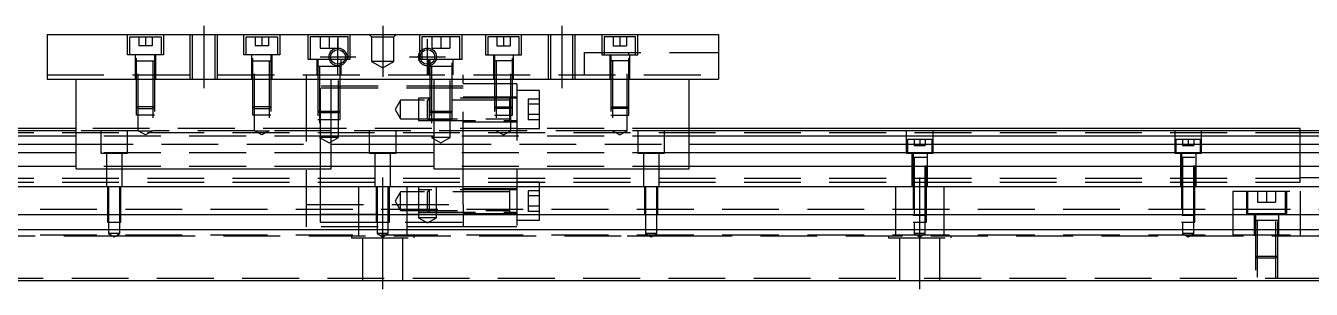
# Model space of a CAD drawing. Extents: x -10 to 720, y -253 to 102.
# Drawn here: x 180.2 to 467.5, y -224.1 to -165.1 of the extents above; entities that cross this region are included whole.
import ezdxf

# ---------------------------------------------------------------- set-up
doc = ezdxf.new("R2010")
doc.units = 0
doc.linetypes.add('CENTER', pattern=[50.8, 31.75, -6.35, 6.35, -6.35])
doc.linetypes.add('DASHED', pattern=[19.05, 12.7, -6.35])
doc.layers.get('0').update_dxf_attribs({"linetype": 'CONTINUOUS'})
doc.layers.add('CENTER', color=1, linetype='CENTER')

msp = doc.modelspace()

# ---------------------------------------------------------------- linework, layer by layer
at = {"color": 7, "linetype": 'CONTINUOUS'}
for p, q in [((185, -167.06), (335, -167.06)), ((185, -167.06), (185, -177.06)), ((335, -167.06), (335, -177.06)), ((185, -177.06), (335, -177.06)), ((191.5, -197.06), (191.5, -177.06)), ((248.5, -197.06), (248.5, -177.06)), ((271.5, -197.06), (271.5, -177.06)), ((328.5, -197.06), (328.5, -177.06)), ((191.5, -188.56), (0, -188.56)), ((191.5, -188.06), (60.5, -188.06)), ((465, -188.06), (328.5, -188.06)), ((520, -188.56), (328.5, -188.56)), ((465, -188.56), (465, -188.06)), ((191.5, -189.812272), (0, -189.812272)), ((0, -191.58668), (191.5, -191.58668)), ((271.5, -189.812272), (248.5, -189.812272)), ((248.5, -191.58668), (271.5, -191.58668)), ((520, -189.812272), (328.5, -189.812272)), ((328.5, -191.58668), (520, -191.58668)), ((191.5, -193.483076), (0, -193.483076)), ((271.5, -193.483076), (248.5, -193.483076)), ((520, -193.483076), (328.5, -193.483076)), ((191.5, -196.537372), (0, -196.537372)), ((191.5, -197.06), (248.5, -197.06)), ((271.5, -196.537372), (248.5, -196.537372)), ((271.5, -197.06), (328.5, -197.06)), ((520, -196.537372), (328.5, -196.537372)), ((0, -201.06), (520, -201.06)), ((520, -207.36), (0, -207.36)), ((520, -210.76), (0, -210.76)), ((0, -222.06), (520, -222.06))]:
    msp.add_line(p, q, dxfattribs=at)
at = {"color": 3, "linetype": 'DASHED'}
for p, q in [((203, -171.56), (203, -167.06)), ((203.5, -167.56), (210.5, -167.56)), ((203.5, -171.56), (203.5, -167.56)), ((205.5, -167.56), (205.5, -169.56)), ((207, -167.56), (207, -169.56)), ((208.5, -167.56), (208.5, -169.56)), ((210.5, -167.56), (210.5, -171.56)), ((211, -167.06), (211, -171.56)), ((217.000006, -177.06), (217.000006, -167.06)), ((217.5, -177.06), (217.5, -167.06)), ((222.5, -167.06), (222.5, -177.06)), ((222.999994, -167.06), (222.999994, -177.06)), ((229, -171.56), (229, -167.06)), ((229.5, -167.56), (236.5, -167.56)), ((229.5, -171.56), (229.5, -167.56)), ((231.5, -167.56), (231.5, -169.56)), ((233, -167.56), (233, -169.56)), ((234.5, -167.56), (234.5, -169.56)), ((236.5, -167.56), (236.5, -171.56)), ((237, -167.06), (237, -171.56)), ((243.25, -167.06), (243.25, -172.56)), ((252.25, -167.56), (243.75, -167.56)), ((243.75, -167.56), (243.75, -172.56)), ((246, -167.56), (246, -170.06)), ((248, -167.56), (248, -170.06)), ((250, -167.56), (250, -170.06)), ((252.25, -172.56), (252.25, -167.56)), ((252.75, -172.56), (252.75, -167.06)), ((257.5, -167.56), (257, -167.06)), ((257.5, -167.56), (257.5, -173.06)), ((257.5, -167.56), (262.5, -167.56)), ((262.5, -167.56), (263, -167.06)), ((262.5, -173.06), (262.5, -167.56)), ((268.25, -167.06), (268.25, -172.56)), ((277.25, -167.56), (268.75, -167.56)), ((268.75, -167.56), (268.75, -170.49875)), ((271, -167.56), (271, -170.06)), ((273, -167.56), (273, -170.06)), ((275, -167.56), (275, -170.06)), ((277.25, -172.56), (277.25, -167.56)), ((277.75, -172.56), (277.75, -167.06)), ((283, -167.06), (283, -171.56)), ((290.5, -167.56), (283.5, -167.56)), ((283.5, -167.56), (283.5, -171.56)), ((285.5, -167.56), (285.5, -169.56)), ((287, -167.56), (287, -169.56)), ((288.5, -167.56), (288.5, -169.56)), ((290.5, -171.56), (290.5, -167.56)), ((291, -171.56), (291, -167.06)), ((297.000006, -167.06), (297.000006, -177.06)), ((297.5, -167.06), (297.5, -177.06)), ((302.5, -177.06), (302.5, -167.06)), ((302.999994, -177.06), (302.999994, -167.06)), ((309, -167.06), (309, -171.56)), ((316.5, -167.56), (309.5, -167.56)), ((309.5, -167.56), (309.5, -171.56)), ((311.5, -167.56), (311.5, -169.56)), ((313, -167.56), (313, -169.56)), ((314.5, -167.56), (314.5, -169.56)), ((316.5, -171.56), (316.5, -167.56)), ((317, -171.56), (317, -167.06)), ((211, -171.56), (203, -171.56)), ((204.75, -177.06), (204.75, -171.56)), ((205.000006, -185.06), (204.999977, -171.56)), ((207, -169.56), (205.5, -169.56)), ((208.5, -169.56), (207, -169.56)), ((209.000023, -171.56), (208.999994, -185.06)), ((209.25, -171.56), (209.25, -177.06)), ((237, -171.56), (229, -171.56)), ((230.75, -177.06), (230.75, -171.56)), ((231.000006, -185.06), (230.999977, -171.56)), ((233, -169.56), (231.5, -169.56)), ((234.5, -169.56), (233, -169.56)), ((235.000023, -171.56), (234.999994, -185.06)), ((235.25, -171.56), (235.25, -177.06)), ((246, -170.06), (248, -170.06)), ((248, -170.06), (250, -170.06)), ((268.75, -170.49875), (268.75, -170.982968)), ((268.75, -170.982968), (268.75, -172.56)), ((271, -170.06), (273, -170.06)), ((273, -170.06), (275, -170.06)), ((283, -171.56), (291, -171.56)), ((284.75, -171.56), (284.75, -177.06)), ((284.999977, -171.56), (285.000006, -185.06)), ((285.5, -169.56), (287, -169.56)), ((287, -169.56), (288.5, -169.56)), ((288.999994, -185.06), (289.000023, -171.56)), ((289.25, -177.06), (289.25, -171.56)), ((305, -171.06), (305, -176.06)), ((305, -171.06), (335, -171.06)), ((309, -171.56), (317, -171.56)), ((310.75, -171.56), (310.75, -177.06)), ((310.999977, -171.56), (311.000006, -185.06)), ((311.5, -169.56), (313, -169.56)), ((313, -169.56), (314.5, -169.56)), ((314.999994, -185.06), (315.000023, -171.56)), ((315, -171.56), (315, -171.06)), ((315.25, -177.06), (315.25, -171.56)), ((205, -172.955), (209, -172.96)), ((205, -172.96), (205, -172.955)), ((205, -172.965), (205, -172.96)), ((205.35, -188.56), (205.35, -172.96)), ((208.65, -172.96), (208.65, -188.56)), ((209, -172.955), (209, -172.96)), ((209, -172.96), (209, -172.965)), ((231, -172.96), (235, -172.96)), ((231.35, -188.56), (231.35, -172.96)), ((234.65, -172.96), (234.65, -188.56)), ((243.25, -172.56), (252.75, -172.56)), ((245.25, -172.56), (245.25, -176.06)), ((250.500006, -174.16), (245.499994, -174.16)), ((245.500006, -172.56), (245.500006, -186.06)), ((245.9, -174.16), (245.9, -190.06)), ((250.1, -190.06), (250.1, -174.16)), ((250.499994, -186.06), (250.499994, -172.56)), ((250.75, -176.06), (250.75, -172.56)), ((262.5, -173.06), (257.5, -173.06)), ((257.5, -173.06), (260, -174.503376)), ((260, -174.503376), (262.5, -173.06)), ((268.25, -172.56), (277.75, -172.56)), ((270.25, -172.56), (270.25, -176.06)), ((275.500006, -174.16), (270.499994, -174.16)), ((270.500006, -172.56), (270.500006, -186.06)), ((270.9, -174.16), (270.9, -190.06)), ((275.1, -190.06), (275.1, -174.16)), ((275.499994, -186.06), (275.499994, -172.56)), ((275.75, -176.06), (275.75, -172.56)), ((289, -172.96), (285, -172.96)), ((285.35, -172.96), (285.35, -188.56)), ((288.65, -188.56), (288.65, -172.96)), ((315, -172.955), (311, -172.96)), ((311, -172.955), (311, -172.96)), ((311, -172.96), (311, -172.965)), ((311.35, -172.96), (311.35, -188.56)), ((314.65, -188.56), (314.65, -172.96)), ((315, -172.96), (315, -172.955)), ((315, -172.965), (315, -172.96)), ((185, -176.06), (335, -176.06)), ((243, -177.06), (243, -176.06)), ((243, -188.935), (243, -177.06)), ((278, -177.06), (278, -176.06)), ((278, -197.06), (278, -177.06)), ((290, -178.06), (278, -178.06)), ((290, -178.06), (290, -210.06)), ((278, -178.56), (243, -178.56)), ((246, -179.06), (246, -184.56)), ((278, -179.06), (246, -179.06)), ((295, -179.56), (290, -179.56)), ((295, -188.06), (295, -179.56)), ((209, -183.21), (205, -183.21)), ((205.35, -183.56), (205, -183.21)), ((205.35, -183.56), (208.65, -183.56)), ((209, -183.21), (208.65, -183.56)), ((235, -183.21), (231, -183.21)), ((231.35, -183.56), (231, -183.21)), ((231.35, -183.56), (234.65, -183.56)), ((231.6, -183.659954), (231.6, -183.559986)), ((235, -183.21), (234.65, -183.56)), ((264, -181.71), (262.787564, -183.81)), ((262.787564, -183.81), (264, -185.91)), ((264, -185.91), (264, -181.71)), ((288.4, -181.71), (264, -181.71)), ((290, -181.31), (268, -181.310004)), ((268, -181.310004), (268, -186.309994)), ((270.4, -181.310003), (270.4, -186.309995)), ((290, -181.06), (278, -181.06)), ((285, -183.21), (289, -183.21)), ((285, -183.21), (285.35, -183.56)), ((288.65, -183.56), (285.35, -183.56)), ((288.4, -186.31), (288.4, -181.31)), ((288.4, -183.659954), (288.4, -183.559986)), ((288.65, -183.56), (289, -183.21)), ((292.5, -181.500598), (292.5, -186.119402)), ((295, -181.500598), (292.5, -181.500598)), ((295, -182.6553), (292.5, -182.6553)), ((311, -183.21), (315, -183.21)), ((311, -183.21), (311.35, -183.56)), ((314.65, -183.56), (311.35, -183.56)), ((314.65, -183.56), (315, -183.21)), ((208.999994, -185.06), (205.000006, -185.06)), ((234.999994, -185.06), (231.000006, -185.06)), ((245.5, -184.16), (250.5, -184.16)), ((245.5, -184.16), (245.9, -184.56)), ((245.500006, -186.06), (250.499994, -186.06)), ((250.1, -184.56), (245.9, -184.56)), ((246, -184.56), (246, -197.06)), ((250.1, -184.56), (250.5, -184.16)), ((264, -185.91), (288.4, -185.91)), ((268, -186.309994), (290, -186.31)), ((270.5, -184.16), (275.5, -184.16)), ((270.5, -184.16), (270.9, -184.56)), ((270.500006, -186.06), (275.499994, -186.06)), ((275.1, -184.56), (270.9, -184.56)), ((275.1, -184.56), (275.5, -184.16)), ((278, -186.56), (290, -186.56)), ((285.000006, -185.06), (288.999994, -185.06)), ((295, -184.9647), (292.5, -184.9647)), ((295, -186.119402), (292.5, -186.119402)), ((311.000006, -185.06), (314.999994, -185.06)), ((55, -188.935), (465, -188.935)), ((246, -188.06), (191.5, -188.06)), ((205.35, -188.56), (191.5, -188.56)), ((197, -188.56), (197, -193.56)), ((203, -193.56), (203, -188.56)), ((205.35, -188.56), (208.65, -188.56)), ((207, -189.512628), (205.35, -188.56)), ((208.65, -188.56), (207, -189.512628)), ((231.35, -188.56), (208.65, -188.56)), ((231.35, -188.56), (234.65, -188.56)), ((233, -189.512628), (231.35, -188.56)), ((234.65, -188.56), (233, -189.512628)), ((248.5, -188.56), (234.65, -188.56)), ((243, -210.06), (243, -188.935)), ((290, -188.06), (246, -188.06)), ((285.35, -188.56), (248.5, -188.56)), ((257, -188.56), (257, -193.56)), ((263, -193.56), (263, -188.56)), ((288.65, -188.56), (285.35, -188.56)), ((285.35, -188.56), (287, -189.512628)), ((287, -189.512628), (288.65, -188.56)), ((311.35, -188.56), (288.65, -188.56)), ((290, -188.06), (295, -188.06)), ((290, -188.06), (295, -188.06)), ((328.5, -188.06), (295, -188.06)), ((314.65, -188.56), (311.35, -188.56)), ((311.35, -188.56), (313, -189.512628)), ((313, -189.512628), (314.65, -188.56)), ((328.5, -188.56), (314.65, -188.56)), ((317, -188.56), (317, -193.56)), ((323, -193.56), (323, -188.56)), ((377, -188.56), (377, -193.56)), ((383, -193.56), (383, -188.56)), ((437, -188.56), (437, -193.56)), ((443, -193.56), (443, -188.56)), ((465, -194.06), (465, -188.56)), ((470, -189.06), (465, -189.06)), ((248.5, -189.812272), (191.5, -189.812272)), ((191.5, -191.58668), (248.5, -191.58668)), ((250.1, -190.06), (245.9, -190.06)), ((245.9, -190.06), (248, -191.272436)), ((248, -191.272436), (250.1, -190.06)), ((275.1, -190.06), (270.9, -190.06)), ((270.9, -190.06), (273, -191.272436)), ((328.5, -189.812272), (271.5, -189.812272)), ((271.5, -191.58668), (328.5, -191.58668)), ((273, -191.272436), (275.1, -190.06)), ((382.75, -190.56), (377.25, -190.56)), ((377.25, -190.56), (377.25, -193.56)), ((378.75, -190.56), (378.75, -191.86)), ((378.75, -191.86), (380, -191.86)), ((380, -190.56), (380, -191.86)), ((380, -191.86), (381.25, -191.86)), ((381.25, -190.56), (381.25, -191.86)), ((382.75, -193.56), (382.75, -190.56)), ((442.75, -190.56), (437.25, -190.56)), ((437.25, -190.56), (437.25, -193.56)), ((438.75, -190.56), (438.75, -191.86)), ((438.75, -191.86), (440, -191.86)), ((440, -190.56), (440, -191.86)), ((440, -191.86), (441.25, -191.86)), ((441.25, -190.56), (441.25, -191.86)), ((442.75, -193.56), (442.75, -190.56)), ((248.5, -193.483076), (191.5, -193.483076)), ((197, -193.56), (203, -193.56)), ((198.25, -193.56), (198.25, -201.06)), ((201.75, -201.06), (201.75, -193.56)), ((257, -193.56), (263, -193.56)), ((258.25, -193.56), (258.25, -201.06)), ((261.75, -201.06), (261.75, -193.56)), ((328.5, -193.483076), (271.5, -193.483076)), ((317, -193.56), (323, -193.56)), ((318.25, -193.56), (318.25, -201.06)), ((321.75, -201.06), (321.75, -193.56)), ((377, -193.56), (383, -193.56)), ((378.25, -193.56), (378.25, -201.06)), ((381.5, -194.56), (378.5, -194.56)), ((378.500006, -193.56), (378.500006, -209.06)), ((378.75, -194.56), (378.75, -209.06)), ((381.37533, -194.56), (379.998804, -194.56)), ((381.25, -209.06), (381.25, -194.56)), ((381.499994, -209.06), (381.499994, -193.56)), ((381.75, -201.06), (381.75, -193.56)), ((437, -193.56), (443, -193.56)), ((438.25, -193.56), (438.25, -201.06)), ((441.5, -194.56), (438.5, -194.56)), ((438.500006, -193.56), (438.500006, -209.06)), ((438.75, -194.56), (438.75, -209.06)), ((441.37533, -194.56), (439.998804, -194.56)), ((441.25, -209.06), (441.25, -194.56)), ((441.499994, -209.06), (441.499994, -193.56)), ((441.75, -201.06), (441.75, -193.56)), ((465, -200.06), (465, -194.06)), ((248.5, -196.537372), (191.5, -196.537372)), ((246, -197.06), (246, -201.06)), ((328.5, -196.537372), (271.5, -196.537372)), ((278, -201.06), (278, -197.06)), ((55, -199.185), (465, -199.185)), ((55, -200.06), (465, -200.06)), ((198.500006, -201.06), (198.500006, -207.36)), ((198.75, -201.06), (198.75, -211.56)), ((201.25, -211.56), (201.25, -201.06)), ((201.499994, -207.36), (201.499994, -201.06)), ((246, -201.06), (246, -207.36)), ((254.638098, -212.06), (254.638098, -201.06)), ((258.500006, -201.06), (258.500006, -207.36)), ((258.75, -201.06), (258.75, -211.56)), ((261.25, -211.56), (261.25, -201.06)), ((261.499994, -207.36), (261.499994, -201.06)), ((265.361902, -201.06), (265.361902, -212.06)), ((268, -201.06), (268, -208.06)), ((272, -208.06), (272, -201.06)), ((278, -205.06), (278, -201.06)), ((295, -200.06), (290, -200.06)), ((295, -208.56), (295, -200.06)), ((318.500006, -201.06), (318.500006, -207.36)), ((318.75, -201.06), (318.75, -211.56)), ((321.25, -211.56), (321.25, -201.06)), ((321.499994, -207.36), (321.499994, -201.06)), ((374.638098, -212.06), (374.638098, -201.06)), ((385.361902, -201.06), (385.361902, -212.06)), ((465, -199.06), (470, -199.06)), ((264, -202.21), (262.787564, -204.31)), ((264, -206.41), (264, -202.21)), ((288.4, -202.21), (264, -202.21)), ((268, -201.710004), (268, -206.709994)), ((290, -201.81), (268, -201.810004)), ((268, -201.810006), (268, -206.809994)), ((270.4, -201.810003), (270.4, -206.809995)), ((290, -201.56), (278, -201.56)), ((288.4, -206.81), (288.4, -201.81)), ((292.5, -202.000598), (292.5, -206.619402)), ((295, -202.000598), (292.5, -202.000598)), ((295, -203.1553), (292.5, -203.1553)), ((450, -202.06), (465, -202.06)), ((450, -202.06), (450, -207.36)), ((453, -202.06), (453, -207.06)), ((453.25, -202.06), (453.25, -207.06)), ((455.5, -202.06), (455.5, -204.56)), ((457.5, -202.06), (457.5, -204.56)), ((459.5, -202.06), (459.5, -204.56)), ((461.75, -207.06), (461.75, -202.06)), ((462, -207.06), (462, -202.06)), ((465, -202.06), (465, -207.36)), ((520, -206.21), (0, -206.21)), ((243, -205.06), (278, -205.06)), ((262.787564, -204.31), (264, -206.41)), ((264, -206.41), (288.4, -206.41)), ((268, -206.809994), (290, -206.81)), ((278, -205.06), (278, -207.36)), ((295, -205.4647), (292.5, -205.4647)), ((295, -206.619402), (292.5, -206.619402)), ((455.5, -204.56), (457.5, -204.56)), ((457.5, -204.56), (459.5, -204.56)), ((198.500006, -207.36), (198.500006, -209.06)), ((198.500006, -209.06), (201.499994, -209.06)), ((201.499994, -209.06), (201.499994, -207.36)), ((278, -207.335918), (243, -207.335918)), ((246, -207.36), (246, -209.06)), ((246, -209.06), (278, -209.06)), ((258.500006, -207.36), (258.500006, -209.06)), ((258.500006, -209.06), (261.499994, -209.06)), ((261.499994, -209.06), (261.499994, -207.36)), ((272, -208.06), (268, -208.06)), ((268, -208.06), (270, -209.2147)), ((270, -209.2147), (272, -208.06)), ((278, -207.06), (290, -207.06)), ((278, -207.36), (278, -210.06)), ((290, -208.56), (295, -208.56)), ((378.5, -207.31), (381.5, -207.31)), ((378.5, -207.31), (378.55, -207.36)), ((378.500006, -207.310006), (378.500006, -207.36)), ((378.500006, -209.06), (381.499994, -209.06)), ((378.55, -207.36), (378.75, -207.56)), ((381.25, -207.56), (378.75, -207.56)), ((378.75, -209.06), (378.75, -211.56)), ((381.25, -207.56), (381.45, -207.36)), ((381.25, -211.56), (381.25, -209.06)), ((381.45, -207.36), (381.5, -207.31)), ((381.499994, -207.36), (381.499994, -207.310006)), ((438.5, -207.31), (441.5, -207.31)), ((438.5, -207.31), (438.55, -207.36)), ((438.500006, -207.310006), (438.500006, -207.36)), ((438.500006, -209.06), (441.499994, -209.06)), ((438.55, -207.36), (438.75, -207.56)), ((441.25, -207.56), (438.75, -207.56)), ((438.75, -209.06), (438.75, -211.56)), ((441.25, -207.56), (441.45, -207.36)), ((441.25, -211.56), (441.25, -209.06)), ((441.45, -207.36), (441.5, -207.31)), ((441.499994, -207.36), (441.499994, -207.310006)), ((450, -207.36), (450, -210.76)), ((453, -207.06), (462, -207.06)), ((454.75, -207.06), (454.75, -212.06)), ((460, -208.66), (455, -208.66)), ((455.000006, -207.06), (455.000006, -221.56)), ((455.4, -208.66), (455.4, -221.56)), ((459.6, -221.56), (459.6, -208.66)), ((459.999994, -221.56), (459.999994, -207.06)), ((460.25, -212.06), (460.25, -207.06)), ((465, -207.36), (465, -210.76)), ((520, -211.91), (0, -211.91)), ((55.361902, -212.06), (194.638098, -212.06)), ((194.638098, -212.06), (205.361902, -212.06)), ((201.25, -211.56), (198.75, -211.56)), ((198.75, -211.56), (200, -212.281688)), ((200, -212.281688), (201.25, -211.56)), ((205.361902, -212.06), (314.638098, -212.06)), ((278, -210.06), (243, -210.06)), ((253, -212.06), (253, -212.56)), ((253, -212.56), (267, -212.56)), ((255.5, -212.56), (255.5, -222.06)), ((261.25, -211.56), (258.75, -211.56)), ((258.75, -211.56), (260, -212.281688)), ((260, -212.281688), (261.25, -211.56)), ((264.5, -222.06), (264.5, -212.56)), ((267, -212.56), (267, -212.06)), ((290, -210.06), (278, -210.06)), ((314.638098, -212.06), (325.361902, -212.06)), ((321.25, -211.56), (318.75, -211.56)), ((318.75, -211.56), (320, -212.281688)), ((320, -212.281688), (321.25, -211.56)), ((325.361902, -212.06), (464.638098, -212.06)), ((373, -212.06), (373, -212.56)), ((373, -212.56), (387, -212.56)), ((375.5, -212.56), (375.5, -222.06)), ((381.25, -211.56), (378.75, -211.56)), ((378.75, -211.56), (380, -212.281688)), ((380, -212.281688), (381.25, -211.56)), ((384.5, -222.06), (384.5, -212.56)), ((387, -212.56), (387, -212.06)), ((441.25, -211.56), (438.75, -211.56)), ((438.75, -211.56), (440, -212.281688)), ((440, -212.281688), (441.25, -211.56)), ((450, -210.76), (450, -212.06)), ((464.638098, -212.06), (475.361902, -212.06)), ((465, -210.76), (465, -212.06)), ((455, -216.66), (460, -216.66)), ((455, -216.66), (455.4, -217.06)), ((459.6, -217.06), (455.4, -217.06)), ((459.6, -217.06), (460, -216.66)), ((0, -221.56), (520, -221.56))]:
    msp.add_line(p, q, dxfattribs=at)
at = {"color": 3, "linetype": 'CONTINUOUS'}
for p, q in [((270.4, -181.310003), (270.000003, -181.71)), ((270.000005, -185.91), (270.000005, -181.71)), ((270.4, -186.309995), (270.000005, -185.91)), ((270.4, -201.810003), (270.000003, -202.21)), ((270.000005, -206.41), (270.000005, -202.21)), ((270.4, -206.809995), (270.000005, -206.41))]:
    msp.add_line(p, q, dxfattribs=at)
for centre in [(250, -172.06), (270, -172.06)]:
    msp.add_circle(centre, 2, dxfattribs=at)
at = {"color": 7, "linetype": 'CONTINUOUS'}
for centre in [(250, -172.06), (270, -172.06)]:
    msp.add_circle(centre, 1.65, dxfattribs=at)
at = {"layer": 'CENTER', "color": 1, "linetype": 'CENTER'}
for p, q in [((220, -165.06), (220, -179.06)), ((260, -165.06), (260, -176.503376)), ((300, -165.06), (300, -179.06)), ((250, -176.06), (250, -168.06)), ((270, -176.06), (270, -168.06)), ((246, -172.06), (254, -172.06)), ((266, -172.06), (274, -172.06)), ((260, -224.06), (260, -199.06)), ((380, -224.06), (380, -199.06))]:
    msp.add_line(p, q, dxfattribs=at)

doc.saveas('drawing.dxf')
